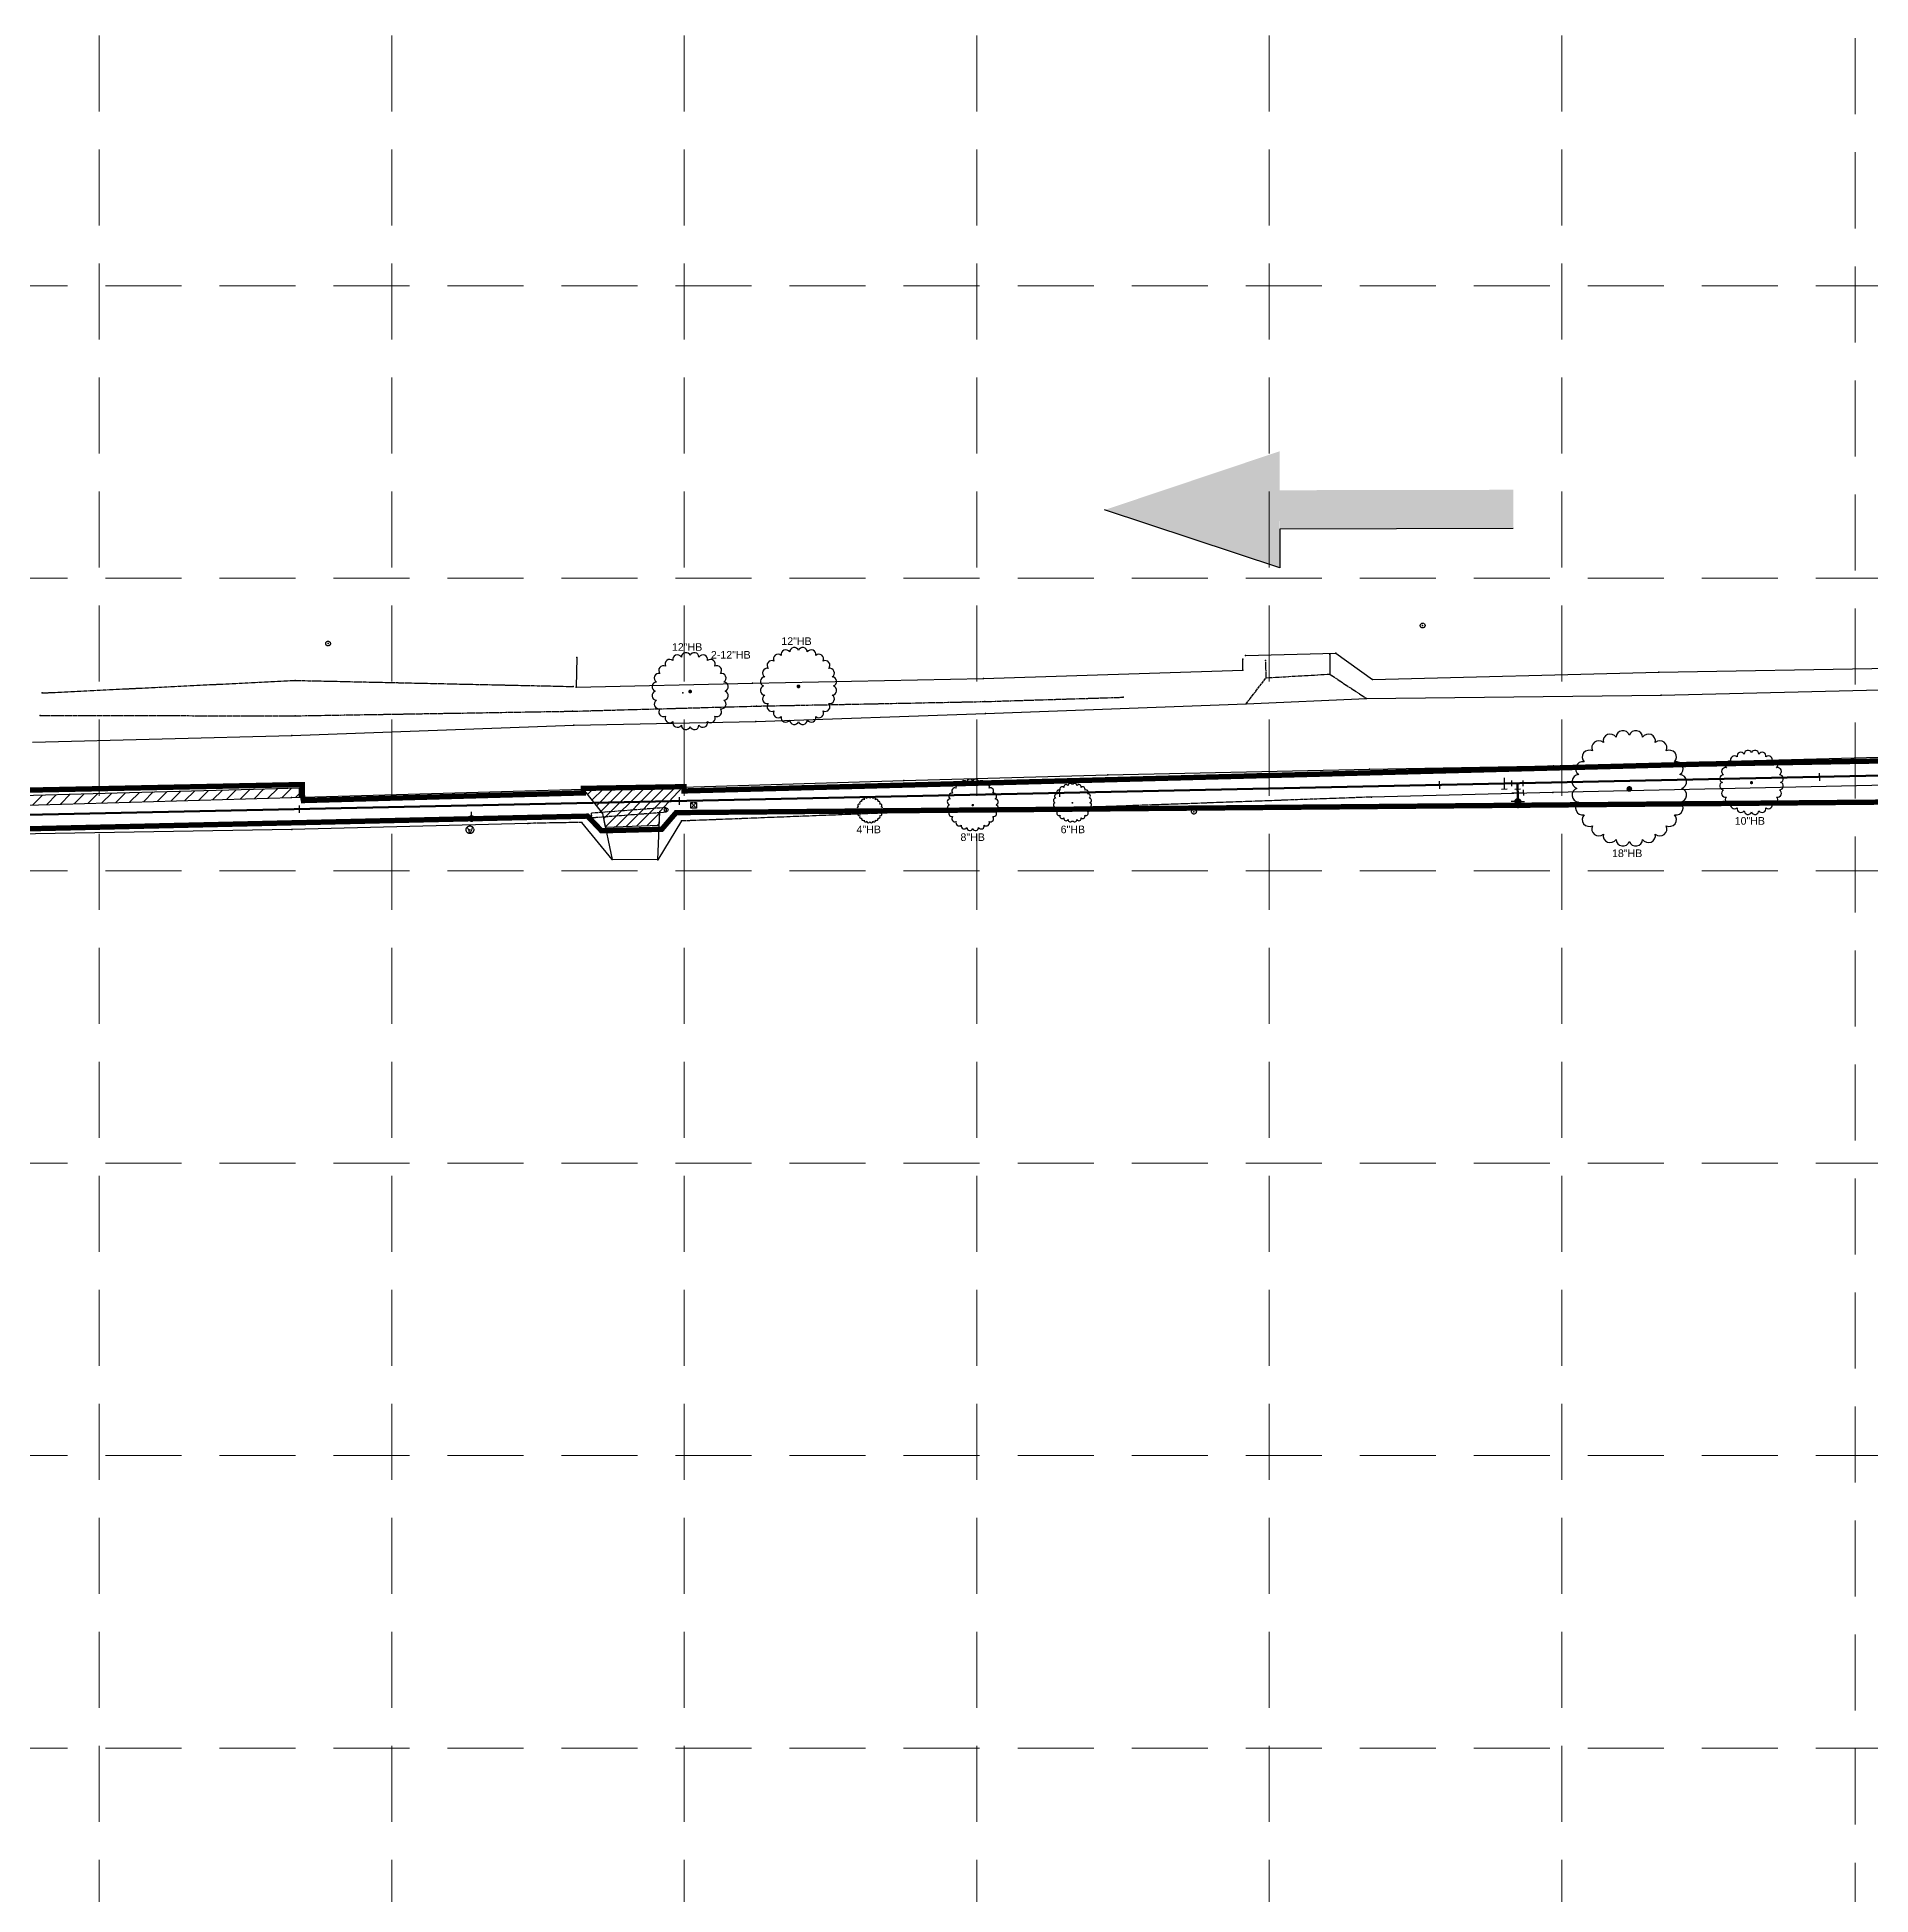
# Model space of a CAD drawing. Header units: inches. Extents: x 2601969 to 2606902, y 7033682 to 7036768.
# Drawn here: x 2602572 to 2603054.4, y 7034878.4 to 7035367.1 of the extents above; entities that cross this region are included whole.
import ezdxf

# ---------------------------------------------------------------- set-up
doc = ezdxf.new("R2010")
doc.units = ezdxf.units.IN
doc.header["$MEASUREMENT"] = 0
for name, pattern in [('CREEK', [1.2, 1, -0.05, 0, -0.05, 0, -0.05, 0, -0.05]), ('DASHED', [0.8, 0.75, -0.05]), ('HIDDEN', [0.375, 0.25, -0.125])]:
    doc.linetypes.add(name, pattern=pattern)
for name, color, linetype in [('ARROWS', 252, 'Continuous'), ('CREEK', 170, 'CREEK'), ('EPVMT', 8, 'DASHED'), ('ESS', 7, 'DASHED'), ('ETEL', 33, 'DASHED'), ('EWAT', 150, 'DASHED'), ('EXSTSEW', 5, 'DASHED'), ('FENCE', 242, 'DASHED'), ('FTB', 202, 'DASHED'), ('GRID', 254, 'HIDDEN'), ('HATCH', 10, 'Continuous'), ('LIMITS OF DISTURBANCE', 1, 'HIDDEN'), ('PWAT', 4, 'Continuous'), ('SILT FENCE', 200, 'Continuous'), ('TREE', 250, 'Continuous'), ('TREET', 250, 'Continuous'), ('TREETXT', 7, 'Continuous')]:
    doc.layers.add(name, color=color, linetype=linetype)
doc.styles.get("Standard").update_dxf_attribs({"font": 'ARIAL.TTF'})
doc.linetypes.add('ASPH-E', pattern='A,0.45,-0.05,0.9,[138,ltypeshp.shx,S=0.013,R=0,X=0,Y=0],0.45', length=1.85)
doc.linetypes.add('ASPH-E2', pattern='A,0.45,-0.05,0.9,[138,ltypeshp.shx,S=-0.013,R=0,X=0,Y=0],0.45', length=1.85)
doc.linetypes.add('BARBWIRE_1', pattern='A,1,-0.1,["X",Standard,S=0.075,R=0,X=-0.025,Y=-0.0375],-0.1', length=1.2)
doc.linetypes.add('CHAINLINK_1', pattern='A,0.75,-0.1,[133,AECCLAND,S=0.0325,R=0,X=-0.0325,Y=0],-0.1,0.5', length=1.45)
doc.linetypes.add('CLF', pattern='A,0.87,-0.04,[133,ltypeshp.shx,S=0.025,R=0,X=0,Y=0],-0.09', length=1)

# ---------------------------------------------------------------- blocks, each defined once
blk = doc.blocks.new('treet')
at = {"layer": 'TREET', "const_width": 0.5}
blk.add_lwpolyline([(-0.25, 0, 1), (0.25, 0, 1)], format="xyb", close=True, dxfattribs=at)
blk = doc.blocks.new('A$C33723172')
at = {"layer": 'ARROWS', "color": 7}
for p, q in [((11.14, 24.49), (5.46, 10.23)), ((5.46, 10.23), (7.83, 9.28)), ((7.83, 9.28), (0, 0))]:
    blk.add_line(p, q, dxfattribs=at)
for points in [[(11.14, 24.49), (8.77, 25.44), (5.46, 10.23), (3.08, 11.17)], [(0.7, 12.12), (7.83, 9.28), (0, 0), (7.83, 9.28)]]:
    blk.add_solid(points, dxfattribs=at)

msp = doc.modelspace()

# ---------------------------------------------------------------- linework, layer by layer
at = {"color": 4}
for p, q in [((2602940.95, 7035169.38), (2602940.9, 7035171.38)), ((2602957.86, 7035172.24), (2602957.91, 7035169.24)), ((2602959.91, 7035170.04), (2602959.89, 7035171.54)), ((2602962.91, 7035170.09), (2602962.89, 7035171.59)), ((2603040.92, 7035171.5), (2603040.88, 7035173.5)), ((2602740.99, 7035165.13), (2602740.95, 7035167.13)), ((2602840.97, 7035167.25), (2602840.93, 7035169.25)), ((2602958.66, 7035169.25), (2602957.16, 7035169.23)), ((2602960.71, 7035166.06), (2602959.71, 7035166.06)), ((2602959.94, 7035168.29), (2602962.94, 7035168.34)), ((2602960.68, 7035169.3), (2602962.18, 7035169.32)), ((2602962.21, 7035166.06), (2602963.21, 7035166.06)), ((2602962.93, 7035169.09), (2602962.95, 7035167.59)), ((2602641.01, 7035163.01), (2602640.97, 7035165.01)), ((2602961.46, 7035165.31), (2602961.46, 7035164.31))]:
    msp.add_line(p, q, dxfattribs=at)
for p, q in [((2602957.86, 7035172.24), (2602957.91, 7035169.24)), ((2602959.91, 7035170.04), (2602959.89, 7035171.54)), ((2602962.91, 7035170.09), (2602962.89, 7035171.59)), ((2602958.66, 7035169.25), (2602957.16, 7035169.23)), ((2602960.71, 7035166.06), (2602959.71, 7035166.06)), ((2602959.94, 7035168.29), (2602962.94, 7035168.34)), ((2602960.68, 7035169.3), (2602962.18, 7035169.32)), ((2602962.21, 7035166.06), (2602963.21, 7035166.06)), ((2602962.93, 7035169.09), (2602962.95, 7035167.59)), ((2602961.46, 7035165.31), (2602961.46, 7035164.31))]:
    msp.add_line(p, q)
at = {"color": 4, "const_width": 0.75}
msp.add_lwpolyline([(2602961.46, 7035166.44, 1), (2602961.46, 7035165.69, 1)], format="xyb", close=True, dxfattribs=at)
at = {"const_width": 0.75}
msp.add_lwpolyline([(2602961.46, 7035166.44, 1), (2602961.46, 7035165.69, 1)], format="xyb", close=True, dxfattribs=at)
at = {"color": 4}
msp.add_circle((2602961.46, 7035166.06), 0.75, dxfattribs=at)
msp.add_circle((2602961.46, 7035166.06), 0.75)
at = {"color": 4, "linetype": 'Continuous'}
msp.add_circle((2602737.43, 7035163.82, 567.49), 0.5, dxfattribs=at)
at = {"color": 4}
msp.add_point((2602737.43, 7035163.82, 567.49), dxfattribs=at)
at = {"layer": 'CREEK'}
for p, q in [((2602712.82, 7035189.79), (2602761.24, 7035191.13)), ((2602761.24, 7035191.13), (2602821.3, 7035192.33)), ((2602821.3, 7035192.33), (2602857.64, 7035193.46)), ((2602572.72, 7035188.66), (2602639.85, 7035188.58)), ((2602639.85, 7035188.58), (2602712.82, 7035189.79))]:
    msp.add_line(p, q, dxfattribs=at)
for p in [(2602761.24, 7035191.13, 567.53), (2602821.3, 7035192.33, 568.93), (2602857.64, 7035193.46, 570.3), (2602572.72, 7035188.66, 563.4), (2602639.85, 7035188.58, 565.02), (2602712.82, 7035189.79, 566.56)]:
    msp.add_point(p, dxfattribs=at)
at = {"layer": 'EPVMT', "color": 7}
for p, q in [((2602912.04, 7035204.74), (2602912.03, 7035199.54)), ((2602895.3, 7035198.58), (2602895.15, 7035203.11)), ((2602889.98, 7035191.72), (2602895.3, 7035198.58)), ((2602895.3, 7035198.58), (2602912.03, 7035199.54)), ((2602912.03, 7035199.54), (2602921.66, 7035193.12))]:
    msp.add_line(p, q, dxfattribs=at)
at = {"layer": 'EPVMT', "color": 7, "linetype": 'ASPH-E2'}
for p, q in [((2602999.16, 7035194), (2603060.44, 7035195.47)), ((2602821.46, 7035189.2), (2602889.98, 7035191.72)), ((2602889.98, 7035191.72), (2602921.66, 7035193.12)), ((2602921.66, 7035193.12), (2602999.16, 7035194)), ((2602638.93, 7035183.36), (2602713.13, 7035186.13)), ((2602713.13, 7035186.13), (2602761, 7035187.06)), ((2602761, 7035187.06), (2602821.46, 7035189.2)), ((2602570.74, 7035181.65), (2602638.93, 7035183.36))]:
    msp.add_line(p, q, dxfattribs=at)
at = {"layer": 'EPVMT', "color": 7, "linetype": 'ASPH-E'}
for p, q in [((2602922.44, 7035174.53), (2602970.88, 7035175.44)), ((2602970.88, 7035175.44), (2603063.13, 7035177.83)), ((2602741.71, 7035169.76), (2602799.93, 7035171.55)), ((2602799.93, 7035171.55), (2602853.65, 7035173.05)), ((2602853.65, 7035173.05), (2602922.44, 7035174.53)), ((2602566.29, 7035165.02), (2602638.9, 7035167.05)), ((2602638.9, 7035167.05), (2602715.57, 7035169.29)), ((2602715.57, 7035169.29), (2602720.71, 7035162.84)), ((2602735.79, 7035163.39), (2602741.71, 7035169.76)), ((2602720.71, 7035162.84), (2602723.22, 7035150.79)), ((2602735.22, 7035150.71), (2602735.79, 7035163.39))]:
    msp.add_line(p, q, dxfattribs=at)
at = {"layer": 'EPVMT', "color": 7}
for p in [(2602912.04, 7035204.74, 570.76), (2602895.15, 7035203.11, 570.92), (2602895.3, 7035198.58, 570.9), (2602895.3, 7035198.58, 570.9), (2602912.03, 7035199.54, 570.71), (2602912.03, 7035199.54, 570.71), (2602889.98, 7035191.72, 570.93), (2602889.98, 7035191.72, 570.93), (2602921.66, 7035193.12, 570.72), (2602921.66, 7035193.12, 570.72), (2602999.16, 7035194, 569.93), (2602713.13, 7035186.13, 567.16), (2602761, 7035187.06, 568.34), (2602821.46, 7035189.2, 569.65), (2602638.93, 7035183.36, 565.82), (2602970.88, 7035175.44, 569.62), (2602799.93, 7035171.55, 568.87), (2602853.65, 7035173.05, 569.86), (2602922.44, 7035174.53, 570.56), (2602638.9, 7035167.05, 565.86), (2602715.57, 7035169.29, 567.56), (2602715.57, 7035169.29, 567.56), (2602741.71, 7035169.76, 567.95), (2602741.71, 7035169.76, 567.95), (2602720.71, 7035162.84, 567.2), (2602735.79, 7035163.39, 567.53), (2602723.22, 7035150.79, 566.8), (2602735.22, 7035150.71, 566.98)]:
    msp.add_point(p, dxfattribs=at)
at = {"layer": 'ESS'}
for p in [(2602717.81, 7035162.33, 567.14), (2602737.43, 7035163.82, 567.49)]:
    msp.add_point(p, dxfattribs=at)
at = {"layer": 'ETEL', "color": 252}
for p, q in [((2602743.92, 7035165.74, 567.25), (2602745.42, 7035164.24, 567.25)), ((2602745.42, 7035165.74, 567.25), (2602743.92, 7035164.24, 567.25))]:
    msp.add_line(p, q, dxfattribs=at)
at = {"layer": 'ETEL', "color": 252, "elevation": 567.25}
msp.add_lwpolyline([(2602743.92, 7035165.74), (2602745.42, 7035165.74), (2602745.42, 7035164.24), (2602743.92, 7035164.24)], close=True, dxfattribs=at)
at = {"layer": 'ETEL', "color": 252}
msp.add_point((2602744.67, 7035164.99, 567.25), dxfattribs=at)
at = {"layer": 'EWAT', "color": 145}
for p, q in [((2602685.5, 7035161.54, 565.61), (2602684.5, 7035161.54, 565.61)), ((2602686.25, 7035162.29, 565.61), (2602686.25, 7035163.29, 565.61)), ((2602687, 7035161.54, 565.61), (2602688, 7035161.54, 565.61)), ((2602685.11, 7035159.29, 566.98), (2602685.82, 7035157.59, 566.98)), ((2602686.52, 7035159.29, 566.98), (2602685.82, 7035157.59, 566.98))]:
    msp.add_line(p, q, dxfattribs=at)
for centre, radius in [((2602936.45, 7035212.33, 570.2), 0.625), ((2602648.49, 7035207.59, 566.15), 0.625), ((2602686.25, 7035161.54, 565.61), 0.75), ((2602876.29, 7035163.35, 568.79), 0.625), ((2602685.82, 7035158.59, 566.98), 1)]:
    msp.add_circle(centre, radius, dxfattribs=at)
for p in [(2602936.45, 7035212.33, 570.2), (2602648.49, 7035207.59, 566.15), (2602686.25, 7035161.54, 565.61), (2602876.29, 7035163.35, 568.79), (2602685.82, 7035158.59, 566.98)]:
    msp.add_point(p, dxfattribs=at)
at = {"layer": 'EXSTSEW'}
for p, q in [((2602737.39, 7035164.44), (2602717.76, 7035162.95)), ((2602717.86, 7035161.7), (2602717.76, 7035162.95)), ((2602737.48, 7035163.19), (2602717.86, 7035161.7)), ((2602737.39, 7035164.44), (2602737.48, 7035163.19))]:
    msp.add_line(p, q, dxfattribs=at)
at = {"layer": 'FENCE', "color": 252, "linetype": 'BARBWIRE_1'}
for p, q in [((2602889.84, 7035204.4), (2602913.57, 7035205.09)), ((2602913.57, 7035205.09), (2602923.29, 7035198.14)), ((2602923.29, 7035198.14), (2602998.59, 7035200.03)), ((2602998.59, 7035200.03), (2603059.72, 7035201.12)), ((2603062.56, 7035170.4), (2602970.74, 7035168.42)), ((2602970.74, 7035168.42), (2602922.98, 7035167.19)), ((2602638.99, 7035158.69), (2602566.38, 7035157.46)), ((2602701.07, 7035160.27), (2602638.99, 7035158.69))]:
    msp.add_line(p, q, dxfattribs=at)
at = {"layer": 'FENCE', "color": 252, "linetype": 'CHAINLINK_1'}
for p, q in [((2602713.92, 7035203.92), (2602713.76, 7035196.13)), ((2602820.88, 7035198.37), (2602889.14, 7035200.57)), ((2602889.14, 7035200.57), (2602889.17, 7035203.48)), ((2602713.76, 7035196.13), (2602760.12, 7035197.14)), ((2602760.12, 7035197.14), (2602820.88, 7035198.37))]:
    msp.add_line(p, q, dxfattribs=at)
at = {"layer": 'FENCE', "color": 252}
for p, q in [((2602922.98, 7035167.19), (2602853.95, 7035164.71)), ((2602799.73, 7035163.16), (2602741.49, 7035160.9)), ((2602853.95, 7035164.71), (2602799.73, 7035163.16)), ((2602715.26, 7035160.53), (2602701.07, 7035160.27))]:
    msp.add_line(p, q, dxfattribs=at)
at = {"layer": 'FENCE', "color": 252, "linetype": 'CLF'}
for p, q in [((2602741.49, 7035160.9), (2602735.22, 7035150.71)), ((2602723.22, 7035150.79), (2602715.26, 7035160.53)), ((2602735.22, 7035150.71), (2602723.22, 7035150.79))]:
    msp.add_line(p, q, dxfattribs=at)
at = {"layer": 'FENCE', "color": 252}
for p in [(2602913.57, 7035205.09, 570.76), (2602713.92, 7035203.92, 566.91), (2602889.14, 7035200.57, 570.87), (2602889.17, 7035203.48, 571.04), (2602889.84, 7035204.4, 571.07), (2602998.59, 7035200.03, 569.19), (2602713.76, 7035196.13, 566.96), (2602760.12, 7035197.14, 568.08), (2602820.88, 7035198.37, 569.36), (2602923.29, 7035198.14, 570.27), (2602922.98, 7035167.19, 569.3), (2602922.98, 7035167.19, 569.3), (2602970.74, 7035168.42, 568.51), (2602741.49, 7035160.9, 567.02), (2602741.49, 7035160.9, 567.02), (2602799.73, 7035163.16, 567.96), (2602853.95, 7035164.71, 569.13), (2602638.99, 7035158.69, 564.99), (2602701.07, 7035160.27, 566.17), (2602701.07, 7035160.27, 566.17), (2602715.26, 7035160.53, 566.11), (2602715.26, 7035160.53, 566.11), (2602723.22, 7035150.79, 566.8), (2602735.22, 7035150.71, 566.98)]:
    msp.add_point(p, dxfattribs=at)
at = {"layer": 'FTB', "color": 252}
for p, q in [((2602573.28, 7035194.58), (2602639.85, 7035197.89)), ((2602639.85, 7035197.89), (2602712.94, 7035196.29))]:
    msp.add_line(p, q, dxfattribs=at)
for p in [(2602639.85, 7035197.89, 565.4), (2602712.94, 7035196.29, 566.93), (2602573.28, 7035194.58, 564.18)]:
    msp.add_point(p, dxfattribs=at)
at = {"layer": 'GRID', "color": 252, "linetype": 'HIDDEN', "lineweight": 0, "ltscale": 80}
for p, q in [((2602588.3, 7036687.56), (2602588.3, 7033993.24)), ((2602665.25, 7036687.56), (2602665.25, 7033993.24)), ((2602742.2, 7036687.56), (2602742.2, 7033993.24)), ((2602819.15, 7036687.56), (2602819.15, 7033993.24)), ((2602896.1, 7036687.56), (2602896.1, 7033993.24)), ((2602973.05, 7036687.56), (2602973.05, 7033993.24)), ((2603050.26, 7036686.83), (2603050.26, 7033993.24)), ((2602049.91, 7035301.73), (2606820.81, 7035301.73)), ((2602049.91, 7035224.78), (2606820.81, 7035224.78)), ((2602049.91, 7035147.83), (2606820.81, 7035147.83)), ((2602049.91, 7035070.88), (2606820.81, 7035070.88)), ((2602049.91, 7034993.93), (2606820.81, 7034993.93)), ((2602049.91, 7034916.98), (2606820.81, 7034916.98))]:
    msp.add_line(p, q, dxfattribs=at)
at = {"layer": 'HATCH', "color": 7}
for p, q in [((2602559.81, 7035167.36), (2602593.02, 7035168.27)), ((2602570.84, 7035165.16), (2602573.41, 7035167.73)), ((2602574.48, 7035165.26), (2602577.05, 7035167.83)), ((2602578.11, 7035165.36), (2602580.68, 7035167.93)), ((2602581.75, 7035165.46), (2602584.32, 7035168.03)), ((2602585.38, 7035165.56), (2602587.96, 7035168.13)), ((2602589.02, 7035165.66), (2602591.59, 7035168.23)), ((2602592.66, 7035165.76), (2602595.23, 7035168.33)), ((2602593.02, 7035168.27), (2602628.85, 7035169.27)), ((2602596.29, 7035165.86), (2602598.87, 7035168.43)), ((2602599.93, 7035165.96), (2602602.5, 7035168.53)), ((2602603.57, 7035166.06), (2602606.14, 7035168.64)), ((2602607.2, 7035166.17), (2602609.78, 7035168.74)), ((2602610.84, 7035166.27), (2602613.41, 7035168.84)), ((2602614.48, 7035166.37), (2602617.05, 7035168.94)), ((2602618.11, 7035166.47), (2602620.69, 7035169.04)), ((2602621.75, 7035166.57), (2602624.32, 7035169.14)), ((2602625.39, 7035166.67), (2602627.96, 7035169.24)), ((2602628.85, 7035169.27), (2602640.86, 7035169.61)), ((2602629.02, 7035166.77), (2602631.6, 7035169.35)), ((2602632.66, 7035166.88), (2602635.24, 7035169.45)), ((2602636.3, 7035166.98), (2602638.87, 7035169.55)), ((2602639.94, 7035167.08), (2602640.9, 7035168.04)), ((2602640.86, 7035169.61), (2602640.93, 7035167.11)), ((2602741.71, 7035169.76), (2602715.57, 7035169.29)), ((2602715.57, 7035169.29), (2602720.71, 7035162.84)), ((2602716.72, 7035167.85), (2602718.21, 7035169.33)), ((2602717.89, 7035166.37), (2602720.91, 7035169.38)), ((2602719.07, 7035164.9), (2602723.61, 7035169.43)), ((2602720.25, 7035163.42), (2602726.31, 7035169.48)), ((2602720.98, 7035161.5), (2602729.01, 7035169.53)), ((2602721.43, 7035159.3), (2602731.71, 7035169.58)), ((2602724.18, 7035159.39), (2602734.41, 7035169.63)), ((2602726.92, 7035159.49), (2602737.11, 7035169.68)), ((2602729.67, 7035159.58), (2602739.81, 7035169.73)), ((2602735.79, 7035163.39), (2602741.71, 7035169.76)), ((2602741.71, 7035169.76), (2602741.71, 7035169.76)), ((2602720.71, 7035162.84), (2602721.42, 7035159.3)), ((2602732.42, 7035159.68), (2602735.77, 7035163.03)), ((2602735.62, 7035159.79), (2602735.79, 7035163.39)), ((2602721.42, 7035159.3), (2602735.62, 7035159.79)), ((2602735.16, 7035159.78), (2602735.64, 7035160.25))]:
    msp.add_line(p, q, dxfattribs=at)
at = {"layer": 'LIMITS OF DISTURBANCE', "color": 1, "ltscale": 30, "const_width": 1.4}
msp.add_lwpolyline([(2603360.6, 7035168.52), (2602740.05, 7035163.1), (2602736.29, 7035158.73), (2602720.43, 7035158.32), (2602716.77, 7035162.18), (2602159.56, 7035149.56), (2602154.3, 7035155.83), (2602162.01, 7035160.72), (2602641.76, 7035170.49), (2602641.76, 7035167.61), (2602642, 7035166.28), (2602715.66, 7035168.29), (2602715.66, 7035169.48), (2602742.15, 7035169.93), (2602742.15, 7035168.81), (2603009.44, 7035175.86), (2603444.18, 7035183.49)], dxfattribs=at)
at = {"layer": 'PWAT', "color": 4, "lineweight": 200}
for p, q in [((2603325.79, 7035178.55), (2602155.16, 7035153.69)), ((2602961.46, 7035166.81), (2602961.4, 7035170.81))]:
    msp.add_line(p, q, dxfattribs=at)
at = {"layer": 'TREE'}
for points, elevation in [([(2602752.94, 7035195.07, 0.836526), (2602752.62, 7035197.47, 0.836526), (2602751.69, 7035199.7, 0.836526), (2602750.22, 7035201.62, 0.836526), (2602748.3, 7035203.1, 0.836526), (2602746.07, 7035204.02, 0.832239), (2602743.75, 7035204.4, 0.832239), (2602741.43, 7035204.02, 0.836526), (2602739.2, 7035203.1, 0.836526), (2602737.28, 7035201.62, 0.836526), (2602735.8, 7035199.7, 0.836526), (2602734.88, 7035197.47, 0.836526), (2602734.56, 7035195.07, 0.836526), (2602734.88, 7035192.67, 0.836526), (2602735.8, 7035190.44, 0.836526), (2602737.28, 7035188.52, 0.836526), (2602739.2, 7035187.04, 0.836526), (2602741.43, 7035186.12, 0.832239), (2602743.75, 7035185.74, 0.832239), (2602746.07, 7035186.12, 0.836526), (2602748.3, 7035187.04, 0.836526), (2602750.22, 7035188.52, 0.836526), (2602751.69, 7035190.44, 0.836526), (2602752.62, 7035192.67, 0.836526)], 567.12), ([(2602781.43, 7035196.42, 0.836526), (2602781.12, 7035198.82, 0.836526), (2602780.19, 7035201.05, 0.836526), (2602778.72, 7035202.97, 0.836526), (2602776.8, 7035204.44, 0.836526), (2602774.57, 7035205.37, 0.832239), (2602772.25, 7035205.75, 0.832239), (2602769.93, 7035205.37, 0.836526), (2602767.69, 7035204.44, 0.836526), (2602765.77, 7035202.97, 0.836526), (2602764.3, 7035201.05, 0.836526), (2602763.38, 7035198.82, 0.836526), (2602763.06, 7035196.42, 0.836526), (2602763.38, 7035194.02, 0.836526), (2602764.3, 7035191.79, 0.836526), (2602765.77, 7035189.87, 0.836526), (2602767.69, 7035188.39, 0.836526), (2602769.93, 7035187.47, 0.832239), (2602772.25, 7035187.09, 0.832239), (2602774.57, 7035187.47, 0.836526), (2602776.8, 7035188.39, 0.836526), (2602778.72, 7035189.87, 0.836526), (2602780.19, 7035191.79, 0.836526), (2602781.12, 7035194.02, 0.836526)], 568.18), ([(2603004.6, 7035169.49, 0.836526), (2603004.13, 7035173.09, 0.836526), (2603002.74, 7035176.44, 0.836526), (2603000.53, 7035179.32, 0.836526), (2602997.65, 7035181.53, 0.836526), (2602994.3, 7035182.92, 0.832239), (2602990.82, 7035183.48, 0.832239), (2602987.34, 7035182.92, 0.836526), (2602983.99, 7035181.53, 0.836526), (2602981.11, 7035179.32, 0.836526), (2602978.9, 7035176.44, 0.836526), (2602977.51, 7035173.09, 0.836526), (2602977.04, 7035169.49, 0.836526), (2602977.51, 7035165.89, 0.836526), (2602978.9, 7035162.54, 0.836526), (2602981.11, 7035159.66, 0.836526), (2602983.99, 7035157.45, 0.836526), (2602987.34, 7035156.06, 0.832239), (2602990.82, 7035155.5, 0.832239), (2602994.3, 7035156.06, 0.836526), (2602997.65, 7035157.45, 0.836526), (2603000.53, 7035159.66, 0.836526), (2603002.74, 7035162.54, 0.836526), (2603004.13, 7035165.89, 0.836526)], 568.33), ([(2603030.61, 7035171.07, 0.836526), (2603030.35, 7035173.06, 0.836526), (2603029.58, 7035174.93, 0.836526), (2603028.35, 7035176.53, 0.836526), (2603026.75, 7035177.75, 0.836526), (2603024.89, 7035178.52, 0.832239), (2603022.96, 7035178.84, 0.832239), (2603021.03, 7035178.52, 0.836526), (2603019.16, 7035177.75, 0.836526), (2603017.56, 7035176.53, 0.836526), (2603016.34, 7035174.93, 0.836526), (2603015.57, 7035173.06, 0.836526), (2603015.3, 7035171.07, 0.836526), (2603015.57, 7035169.07, 0.836526), (2603016.34, 7035167.2, 0.836526), (2603017.56, 7035165.6, 0.836526), (2603019.16, 7035164.38, 0.836526), (2603021.03, 7035163.61, 0.832239), (2603022.96, 7035163.29, 0.832239), (2603024.89, 7035163.61, 0.836526), (2603026.75, 7035164.38, 0.836526), (2603028.35, 7035165.6, 0.836526), (2603029.58, 7035167.2, 0.836526), (2603030.35, 7035169.07, 0.836526)], 568.09), ([(2602824.21, 7035165.15, 0.836526), (2602824, 7035166.75, 0.836526), (2602823.38, 7035168.24, 0.836526), (2602822.4, 7035169.52, 0.836526), (2602821.12, 7035170.5, 0.836526), (2602819.63, 7035171.12, 0.832239), (2602818.09, 7035171.37, 0.832239), (2602816.54, 7035171.12, 0.836526), (2602815.05, 7035170.5, 0.836526), (2602813.77, 7035169.52, 0.836526), (2602812.79, 7035168.24, 0.836526), (2602812.17, 7035166.75, 0.836526), (2602811.96, 7035165.15, 0.836526), (2602812.17, 7035163.55, 0.836526), (2602812.79, 7035162.06, 0.836526), (2602813.77, 7035160.78, 0.836526), (2602815.05, 7035159.8, 0.836526), (2602816.54, 7035159.18, 0.832239), (2602818.09, 7035158.93, 0.832239), (2602819.63, 7035159.18, 0.836526), (2602821.12, 7035159.8, 0.836526), (2602822.4, 7035160.78, 0.836526), (2602823.38, 7035162.06, 0.836526), (2602824, 7035163.55, 0.836526)], 568.16), ([(2602848.92, 7035165.72, 0.836526), (2602848.76, 7035166.92, 0.836526), (2602848.3, 7035168.04, 0.836526), (2602847.56, 7035169, 0.836526), (2602846.6, 7035169.73, 0.836526), (2602845.48, 7035170.2, 0.832239), (2602844.32, 7035170.38, 0.832239), (2602843.17, 7035170.2, 0.836526), (2602842.05, 7035169.73, 0.836526), (2602841.09, 7035169, 0.836526), (2602840.35, 7035168.04, 0.836526), (2602839.89, 7035166.92, 0.836526), (2602839.73, 7035165.72, 0.836526), (2602839.89, 7035164.52, 0.836526), (2602840.35, 7035163.4, 0.836526), (2602841.09, 7035162.44, 0.836526), (2602842.05, 7035161.71, 0.836526), (2602843.17, 7035161.25, 0.832239), (2602844.32, 7035161.06, 0.832239), (2602845.48, 7035161.25, 0.836526), (2602846.6, 7035161.71, 0.836526), (2602847.56, 7035162.44, 0.836526), (2602848.3, 7035163.4, 0.836526), (2602848.76, 7035164.52, 0.836526)], 568.43), ([(2602794.08, 7035163.83, 0.836526), (2602793.97, 7035164.62, 0.836526), (2602793.67, 7035165.37, 0.836526), (2602793.17, 7035166.01, 0.836526), (2602792.53, 7035166.5, 0.836526), (2602791.79, 7035166.81, 0.832239), (2602791.02, 7035166.93, 0.832239), (2602790.24, 7035166.81, 0.836526), (2602789.5, 7035166.5, 0.836526), (2602788.86, 7035166.01, 0.836526), (2602788.37, 7035165.37, 0.836526), (2602788.06, 7035164.62, 0.836526), (2602787.95, 7035163.83, 0.836526), (2602788.06, 7035163.03, 0.836526), (2602788.37, 7035162.28, 0.836526), (2602788.86, 7035161.64, 0.836526), (2602789.5, 7035161.15, 0.836526), (2602790.24, 7035160.84, 0.832239), (2602791.02, 7035160.72, 0.832239), (2602791.79, 7035160.84, 0.836526), (2602792.53, 7035161.15, 0.836526), (2602793.17, 7035161.64, 0.836526), (2602793.67, 7035162.28, 0.836526), (2602793.97, 7035163.03, 0.836526)], 567.78)]:
    msp.add_lwpolyline(points, format="xyb", close=True, dxfattribs=dict(at, elevation=elevation))
for p in [(2602743.75, 7035194.96, 567.12), (2602772.25, 7035196.31, 568.18), (2602741.84, 7035194.65, 567.11), (2603022.96, 7035170.98, 568.09), (2602844.32, 7035165.67, 568.43), (2602990.82, 7035169.33, 568.33), (2602791.02, 7035163.79, 567.78), (2602818.09, 7035165.08, 568.16)]:
    msp.add_point(p, dxfattribs=at)

# ---------------------------------------------------------------- block references
at = {"layer": 'SILT FENCE', "color": 0, "ltscale": 30, "xscale": 3.99999999912486, "yscale": 4, "zscale": 4, "rotation": 291.8498237540236}
msp.add_blockref('A$C33723172', (2602852.78, 7035242.73), dxfattribs=at)
at = {"layer": 'TREET'}
for p, xscale, yscale, zscale in [((2602743.75, 7035194.96, 567.12), 0.9996000002138317, 0.9995999997481704, 0.9995999999999867), ((2602772.25, 7035196.31, 568.18), 0.9996000002138317, 0.9995999997481704, 0.9995999999999867), ((2603022.96, 7035170.98, 568.09), 0.8330000001005828, 0.8329999996349216, 0.83299999999997), ((2602844.32, 7035165.67, 568.43), 0.4997999998740852, 0.4998000003397465, 0.4998000000000502), ((2602990.82, 7035169.33, 568.33), 1.499400000087917, 1.499400000087917, 1.499400000000037), ((2602791.02, 7035163.79, 567.78), 0.3332000002264977, 0.3332000002264977, 0.3332000000000335), ((2602818.09, 7035165.08, 568.16), 0.666399999987334, 0.6664000004529953, 0.6663999999999533)]:
    msp.add_blockref('treet', p, dxfattribs=dict(at, xscale=xscale, yscale=yscale, zscale=zscale))

# ---------------------------------------------------------------- texts
at = {"layer": 'TREETXT'}
for s, p in [('12"HB', (2602738.97, 7035205.68, 567.12)), ('2-12"HB', (2602749.21, 7035203.62, 567.11)), ('12"HB', (2602767.74, 7035207.22, 568.18)), ('10"HB', (2603018.54, 7035159.93, 568.09)), ('4"HB', (2602787.52, 7035157.68, 567.78)), ('8"HB', (2602814.86, 7035155.64, 568.16)), ('6"HB', (2602841.22, 7035157.68, 568.43)), ('18"HB', (2602986.27, 7035151.41, 568.33))]:
    msp.add_text(s, height=2, dxfattribs=at).set_placement(p)

doc.saveas('drawing.dxf')
